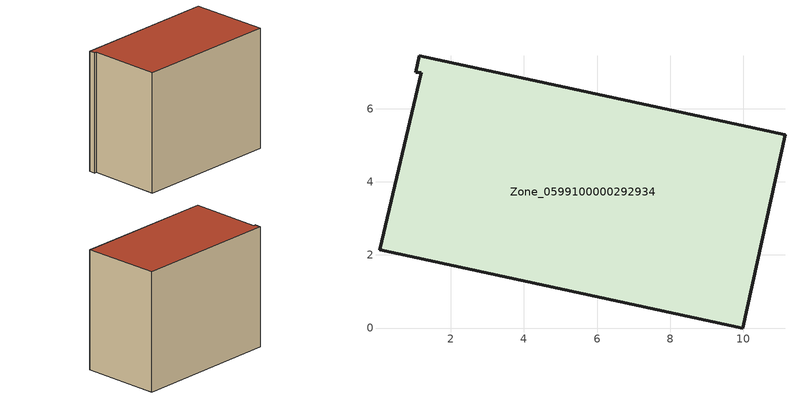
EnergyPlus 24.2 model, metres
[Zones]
Zone_0599100000292934
 floor ground (C_G): 0.05,2.14 1.19,6.98 1.04,7 1.14,7.44 11.14,5.29 9.99,0 z0
 wall outside (C_F): 9.99,0 11.14,5.29 1.14,7.44 1.04,7 1.19,6.98 0.05,2.14 9.99,0 z0:8.32
 roof outside (C_R): 1.19,6.98 0.05,2.14 9.99,0 11.14,5.29 1.14,7.44 1.04,7 z8.32
[BUILDING]
Pand.0599100000292934: North Axis=0; Terrain=City; Loads Convergence Tolerance Value=0.04; Temperature Convergence Tolerance Value=0.4; Solar Distribution=FullExterior; Maximum Number of Warmup Days=25; Minimum Number of Warmup Days=1
[Site:Location]
Rotterdam.The.Hague.AP_ZH_NLD Design_Conditions: Latitude=51.96; Longitude=4.45; Time Zone=1; Elevation=-4.5
[SITE:GROUNDTEMPERATURE:BUILDINGSURFACE]
18, 18, 18, 18, 18, 18, 18, 18, 18, 18, 18, 18
[MATERIAL] Thermal Absorptance=0.9; Solar Absorptance=0.7; Visible Absorptance=0.7
Name | Roughness | Thickness | Conductivity | Density | Specific Heat
G.TI.1975-1991 | MediumSmooth | 0.15 | 0.288461 | 540 | 1210
F.TI.1975-1991 | Rough | 0.3 | 0.230769 | 1920 | 840
R.TI.1975-1991 | MediumRough | 0.2 | 0.153846 | 1500 | 1000
[CONSTRUCTION]
C_G: G.TI.1975-1991
C_F: F.TI.1975-1991
C_R: R.TI.1975-1991
[ZONE]
Zone_0599100000292934: Type=1; Multiplier=1; Ceiling Height=Autocalculate; Volume=Autocalculate; Floor Area=autocalculate; Part of Total Floor Area=Yes
[ZONEINFILTRATION:DESIGNFLOWRATE]
Infil_Zone_0599100000292934: Zone or ZoneList or Space or SpaceList=Zone_0599100000292934; Schedule=AlwaysOn; Design Flow Rate Calculation Method=Flow/Area; Flow Rate per Floor Area=0.003; Constant Term Coefficient=1; Temperature Term Coefficient=0; Velocity Term Coefficient=0; Velocity Squared Term Coefficient=0
[HVACTEMPLATE:ZONE:IDEALLOADSAIRSYSTEM]
Zone_0599100000292934: Maximum Heating Supply Air Temperature=50; Minimum Cooling Supply Air Temperature=13; Maximum Heating Supply Air Humidity Ratio=0.0156; Minimum Cooling Supply Air Humidity Ratio=0.0077; Heating Limit=NoLimit; Cooling Limit=NoLimit; Dehumidification Control Type=ConstantSensibleHeatRatio; Cooling Sensible Heat Ratio=0.7; Dehumidification Setpoint=60; Humidification Control Type=None; Humidification Setpoint=30; Outdoor Air Method=None; Outdoor Air Flow Rate per Person=0.00944; Outdoor Air Flow Rate per Zone Floor Area=0; Outdoor Air Flow Rate per Zone=0; Demand Controlled Ventilation Type=None; Outdoor Air Economizer Type=NoEconomizer; Heat Recovery Type=None; Sensible Heat Recovery Effectiveness=0.7; Latent Heat Recovery Effectiveness=0.65
[ZONECONTROL:THERMOSTAT]
ThermostatControl_Zone_0599100000292934: Zone or ZoneList=Zone_0599100000292934; Control Type Schedule=DualSetpointControlType; Control 1=Thermostat_Zone_0599100000292934; Temperature Difference Between Cutout And Setpoint=0
[THERMOSTATSETPOINT:DUALSETPOINT]
Thermostat_Zone_0599100000292934: Heating Setpoint Temperature Schedule=HeatingSetpoint_Zone_0599100000292934; Cooling Setpoint Temperature Schedule=CoolingSetpoint_Zone_0599100000292934
[SCHEDULE:COMPACT]
HeatingSetpoint_Zone_0599100000292934: Through: 12/31, For: AllDays, Until: 24:00, 21
CoolingSetpoint_Zone_0599100000292934: Through: 12/31, For: AllDays, Until: 24:00, 24
DualSetpointControlType: Through: 12/31, For: AllDays, Until: 24:00, 4
AlwaysOn: Through: 12/31, For: AllDays, Until: 24:00, 1
